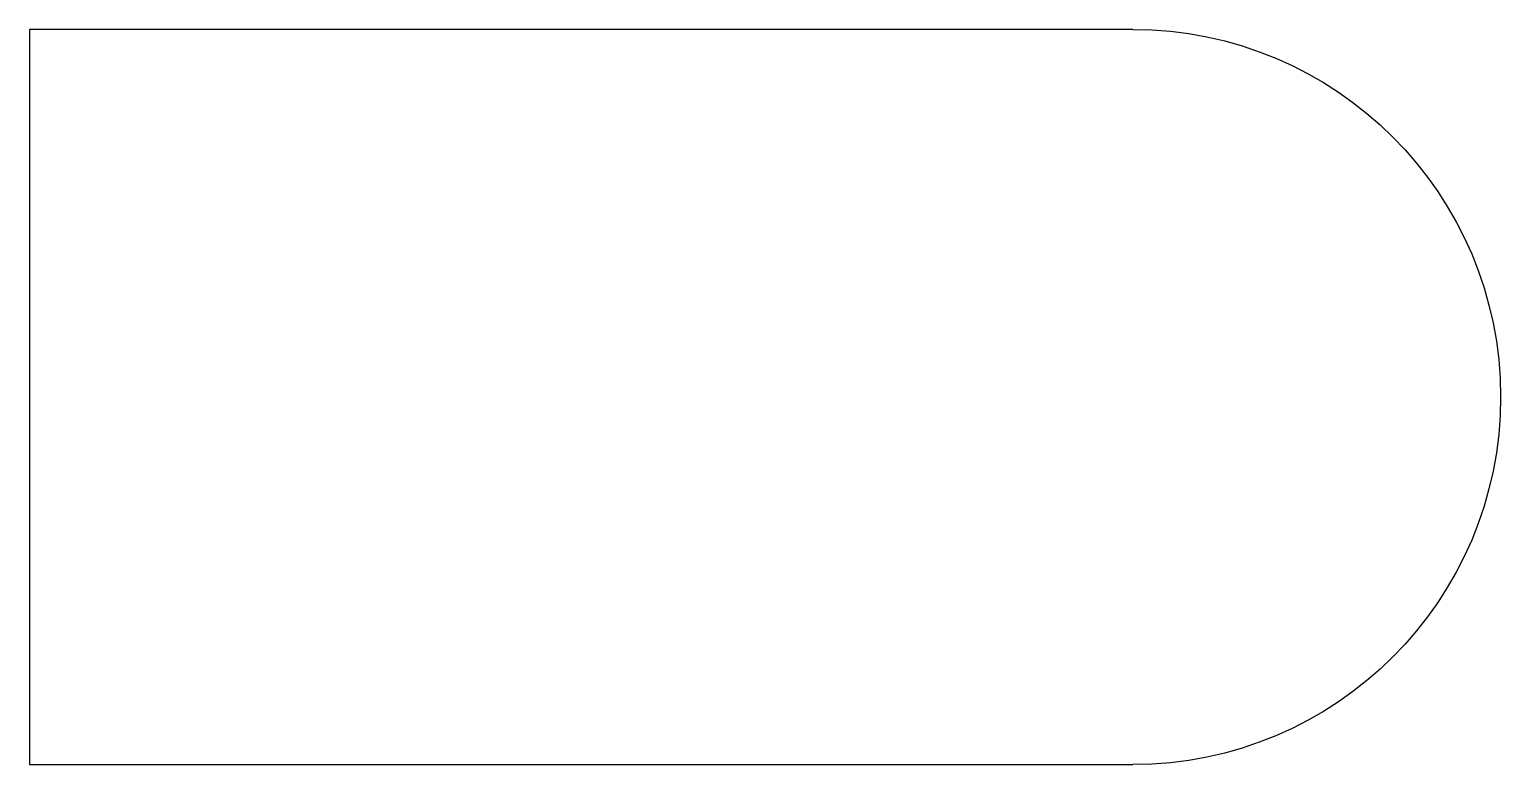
# Model space of a CAD drawing. Header units: millimetres. Extents: x 0 to 40, y 0 to 20.
import ezdxf

# ---------------------------------------------------------------- set-up
doc = ezdxf.new("R2010")
doc.units = ezdxf.units.MM

msp = doc.modelspace()

# ---------------------------------------------------------------- linework, layer by layer
for p, q in [((30, 20), (0, 20)), ((0, 20), (0, 0)), ((0, 0), (30, 0))]:
    msp.add_line(p, q)
at = {"extrusion": (0, 0, -1)}
msp.add_arc((-30, 10), 10, 90, 270, dxfattribs=at)

doc.saveas('drawing.dxf')
